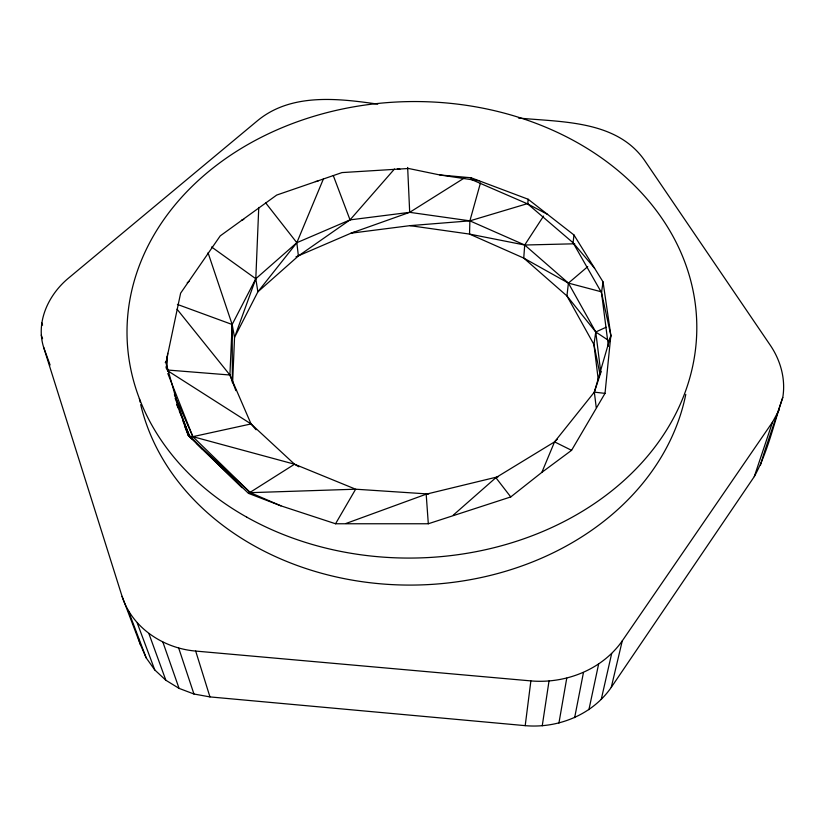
<?xml version="1.0" encoding="UTF-8"?>
<svg xmlns="http://www.w3.org/2000/svg" width="825" height="825" viewBox="0 0 825 825"><rect width="100%" height="100%" fill="white"/><g stroke="black" fill="none" stroke-linecap="round" stroke-linejoin="round"><path stroke-width="1.24" d="M166.433 368.641L166.753 357.081M471.085 177.767L528.134 199.237L573.973 234.981L603.054 281.913L610.851 335.373L605.014 393.381L571.57 450.326L541.85 472.374L510.747 496.939L428.309 523.762L335.548 523.762L280.912 505.838L248.49 493.371L202.63 449.377L188.533 434.497L177.942 405.384L165.969 362.701L180.623 293.174L220.234 235.878L276.705 195.061L342.004 172.58L408.592 168.486L439.88 174.972L471.085 177.767L471.034 179.355L527.783 203.971L547.573 214.397M518.451 118.016C561.443 122.234 616.388 120.099 644.428 160.184L770.674 345.819C780.739 360.917 785.792 379.418 782.77 397.475C773.747 423.926 767.869 451.997 754.298 476.572L611.263 687.359C592.35 714.821 557.947 728.578 525.205 725.649L209.952 696.908L193.947 694.011L179.066 688.38L165.856 680.254L154.77 669.941L146.169 657.845L140.322 644.397L122.09 596.393L43.55 347.057C35.65 321.389 48.871 294.195 68.764 277.912L256.884 121.213C290.503 92.833 337.569 98.309 377.747 104.136M232.619 382.635L234.547 337.404L232.155 324.493L208.055 252.759M258.761 207.457L255.802 278.737L257.874 291.844L234.547 337.404L255.802 278.737L296.825 242.705L350.037 219.883L409.695 212.334L469.889 220.852L524.71 245.015L568.415 283.099L595.763 331.99L600.724 372.013M235.888 390.637L229.907 375.004L232.155 324.493L255.802 278.737L211.582 246.984M166.495 368.651L167.64 353.327M528.134 199.237L527.783 203.971L573.076 242.767L594.608 268.28M573.973 234.981L573.076 242.767L601.497 292.597L610.851 335.373L609.881 341.457M525.205 725.649L530.877 680.903C565.486 683.894 602.033 669.817 622.267 640.87L772.571 422.018L779.017 410.169M603.054 281.913L601.497 292.597L608.386 346.211M542.252 725.773L549.017 681.027M558.927 723.071L566.744 678.191M574.654 717.647L583.461 672.509M588.916 709.675L598.599 664.177M188.533 434.497L188.327 435.414L191.905 438.9M601.239 699.456L611.676 653.503M611.263 687.359L622.267 640.87M480.449 182.985L469.889 220.852L469.528 234.083L523.741 258.081L568.415 283.099L601.662 291.885M541.85 472.374L554.555 441.88L594.33 392.123L610.851 335.373M760.485 465.094L764.136 452.781M596.227 407.478L594.33 392.123L601.116 371.642M754.298 476.572L772.571 422.018M764.538 451.584L782.77 397.475M323.359 179.056L296.825 242.705L257.874 291.844L298.392 255.956L350.037 219.883L394.484 169.001M335.548 523.762L355.647 489.204L428.732 494.02M543.551 216.078L524.71 245.015L523.741 258.081L566.94 295.938L595.763 331.99L608.623 340.498M165.258 362.598L166.361 361.144M453.296 515.109L495.877 477.675L554.555 441.88L557.329 439.189M587.74 266.64L568.415 283.099L566.94 295.938L593.938 344.53L600.043 374.529M187.223 282.779L189.276 281.284M185.037 427.051L188.327 435.414L250.346 492.669L355.647 489.204L294.546 464.217L248.49 493.371M296 256.853L350.986 233.197L409.695 212.334L464.96 177.602M606.138 327.236L595.763 331.99L593.938 344.53L598.311 380.119M345.892 523.514L426.185 494.185L498.259 476.706M241.447 220.296L243.777 219.409M527.897 203.507L469.889 220.852L409.984 225.648L350.986 233.197M298.908 466.816L294.546 464.217L251.058 423.937L192.854 436.662L189.791 436.734L179.242 410.871M351.924 232.702L354.441 232.258M315.397 181.531L317.945 181.263M574.726 243.787L524.71 245.015L469.528 234.083L409.984 225.648M167.671 370.033L229.907 375.004L251.058 423.937L256.09 429.763M122.09 596.393C132.155 627.949 163.515 648.378 195.68 651.069L530.877 680.903M594.33 392.123L605.014 393.381M439.88 174.972L479.15 180.799M397.351 168.785L399.898 169.187M294.546 464.217L192.854 436.662L174.384 394.721M177.396 304.415L232.155 324.493L232.382 382.614M280.912 505.838L250.346 492.669L192.854 436.662L167.815 373.498M554.555 441.88L571.57 450.326M167.485 370.621L251.058 423.937M241.983 487.688L188.327 435.414L182.552 419.956M196.371 443.262L202.63 449.377M177.045 309.21L229.907 375.004M265.547 202.723L296.825 242.705L298.392 255.956M495.877 477.675L510.747 496.939M166.093 366.805L167.929 371.436M175.148 398.31L177.942 405.384M177.138 404.693L189.791 436.734M128.195 610.376L146.169 657.845M333.321 175.663L350.037 219.883M176.767 404.508L178.107 408.066M137.239 622.978L154.77 669.941M148.933 633.724L165.856 680.254M43.55 347.057L50.098 365.001M41.25 335.074L42.56 338.683M41.704 322.761L42.58 325.184M162.907 642.19L179.066 688.38M178.685 648.048L193.947 694.011M138.383 638.272L140.322 644.397M195.68 651.069L209.952 696.908M426.185 494.185L428.309 523.762M407.653 167.434L409.695 212.334M685.781 394.391A276.88 224.998 -1.3 0 1 416.305 585.028A276.88 224.998 -1.3 0 1 140.693 404.59M140.147 402.177A276.88 224.998 -1.3 0 1 139.373 398.558M246.819 517.182A284.934 228.236 -1.3 0 0 695.547 348.965A284.934 228.236 -1.3 0 0 293.37 123.214A284.934 228.236 -1.3 0 0 246.819 517.182"/></g></svg>
